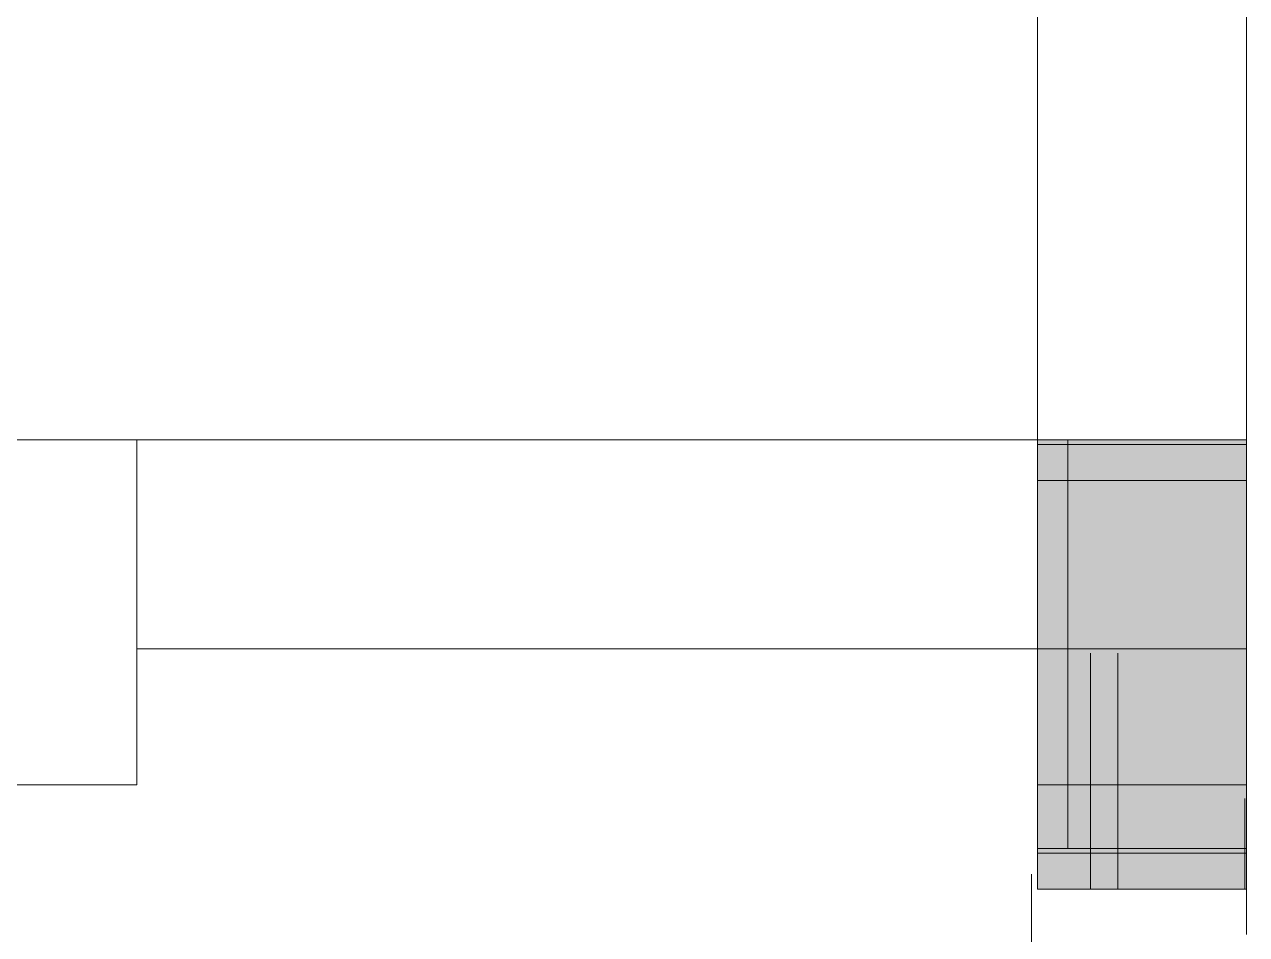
# Model space of a CAD drawing. Header units: metres. Extents: x 191982 to 427160, y -8904 to 80370.
# Drawn here: x 332515 to 333860, y 57497 to 58499 of the extents above; entities that cross this region are included whole.
import ezdxf

# ---------------------------------------------------------------- set-up
doc = ezdxf.new("R2010")
doc.units = ezdxf.units.M
doc.header["$LTSCALE"] = 700
doc.header["$MEASUREMENT"] = 0
doc.layers.add('NEW PLANS', color=7, linetype='Continuous', lineweight=9)

msp = doc.modelspace()

# ---------------------------------------------------------------- hatches: boundary and pattern name
at = {"layer": 'NEW PLANS'}
for points in [[(333629.9035539212, 57821.69229437868), (333629.9035539212, 58041.69229437868), (333859.9035538616, 58041.69229437868), (333859.9035538616, 57821.69229437868)], [(333629.9035539212, 57821.69229437868), (333629.9035539212, 58041.69229437868), (333859.9035538616, 58041.69229437868), (333859.9035538616, 57821.69229437868)], [(333629.9035539212, 57806.69229437821), (333859.9035538616, 57806.69229437821), (333859.9035538616, 58036.69229437821), (333629.9035539212, 58036.69229437821)], [(333859.9035538616, 57806.69229437821), (333629.9035539212, 57806.69229437821), (333629.9035539212, 58036.69229437798), (333859.9035538616, 58036.69229437798)], [(333859.9035538616, 57806.69229437821), (333629.9035539212, 57806.69229437821), (333629.9035539212, 58036.69229437798), (333859.9035538616, 58036.69229437798)], [(333859.9035538616, 57806.69229437821), (333629.9035539212, 57806.69229437821), (333629.9035539212, 58036.69229437821), (333859.9035538616, 58036.69229437821)], [(333859.9035538616, 57816.69229437821), (333859.9035538616, 58036.69229437821), (333629.9035539212, 58036.69229437821), (333629.9035539212, 57816.69229437821)], [(333859.9035538616, 57816.69229437844), (333859.9035538616, 58036.69229437821), (333629.9035539212, 58036.69229437821), (333629.9035539212, 57816.69229437844)], [(333859.9035538616, 57806.69229437798), (333629.9035539212, 57806.69229437798), (333629.9035539212, 58036.69229437775), (333859.9035538616, 58036.69229437775)], [(333859.9035538616, 57806.69229437798), (333629.9035539212, 57806.69229437798), (333629.9035539212, 58036.69229437798), (333859.9035538616, 58036.69229437798)], [(333859.9035538616, 57816.69229437821), (333859.9035538616, 58036.69229437798), (333629.9035539212, 58036.69229437798), (333629.9035539212, 57816.69229437821)], [(333859.9035538616, 57816.69229437821), (333859.9035538616, 58036.69229437798), (333629.9035539212, 58036.69229437798), (333629.9035539212, 57816.69229437821)], [(333629.9035539212, 57806.69229437821), (333859.9035538616, 57806.69229437821), (333859.9035538616, 58036.69229437843), (333629.9035539212, 58036.69229437843)], [(333859.9035538616, 57806.69229437821), (333629.9035539212, 57806.69229437821), (333629.9035539212, 58036.69229437798), (333859.9035538616, 58036.69229437798)], [(333859.9035538616, 57806.69229437821), (333629.9035539212, 57806.69229437821), (333629.9035539212, 58036.69229437798), (333859.9035538616, 58036.69229437798)], [(333859.9035538616, 57806.69229437821), (333629.9035539212, 57806.69229437821), (333629.9035539212, 58036.69229437843), (333859.9035538616, 58036.69229437843)], [(333859.9035538616, 57816.69229437844), (333859.9035538616, 58036.69229437843), (333629.9035539212, 58036.69229437843), (333629.9035539212, 57816.69229437844)], [(333859.9035538616, 57816.69229437844), (333859.9035538616, 58036.69229437843), (333629.9035539212, 58036.69229437843), (333629.9035539212, 57816.69229437844)], [(333859.9035538616, 57806.69229437798), (333629.9035539212, 57806.69229437798), (333629.9035539212, 58036.69229437798), (333859.9035538616, 58036.69229437798)], [(333859.9035538616, 57806.69229437798), (333629.9035539212, 57806.69229437798), (333629.9035539212, 58036.69229437798), (333859.9035538616, 58036.69229437798)], [(333859.9035538616, 57816.69229437821), (333859.9035538616, 58036.69229437798), (333629.9035539212, 58036.69229437798), (333629.9035539212, 57816.69229437821)], [(333859.9035538616, 57816.69229437821), (333859.9035538616, 58036.69229437798), (333629.9035539212, 58036.69229437798), (333629.9035539212, 57816.69229437821)], [(333629.9035539212, 57766.92291307393), (333859.9035538616, 57766.92291307393), (333859.9035538616, 57996.92291307393), (333629.9035539212, 57996.92291307393)], [(333629.9035539212, 57766.92291307416), (333859.9035538616, 57766.92291307416), (333859.9035538616, 57996.92291307393), (333629.9035539212, 57996.92291307393)], [(333629.9035539212, 57766.92291307393), (333859.9035538616, 57766.92291307393), (333859.9035538616, 57996.92291307393), (333629.9035539212, 57996.92291307393)], [(333629.9035539212, 57766.92291307416), (333859.9035538616, 57766.92291307416), (333859.9035538616, 57996.92291307393), (333629.9035539212, 57996.92291307393)], [(333629.9035539212, 57821.69229437868), (333859.9035538616, 57821.69229437868), (333859.9035538616, 57591.69229437868), (333629.9035539212, 57591.69229437868)], [(333629.9035539212, 57821.69229437868), (333859.9035538616, 57821.69229437868), (333859.9035538616, 57591.69229437868), (333629.9035539212, 57591.69229437868)], [(333859.9035538616, 57816.69229437821), (333629.9035539212, 57816.69229437821), (333629.9035539212, 57586.69229437843), (333859.9035538616, 57586.69229437843)], [(333859.9035538616, 57816.69229437844), (333629.9035539212, 57816.69229437844), (333629.9035539212, 57586.69229437843), (333859.9035538616, 57586.69229437843)], [(333859.9035538616, 57816.69229437821), (333629.9035539212, 57816.69229437821), (333629.9035539212, 57586.69229437821), (333859.9035538616, 57586.69229437821)], [(333859.9035538616, 57816.69229437821), (333629.9035539212, 57816.69229437821), (333629.9035539212, 57586.69229437821), (333859.9035538616, 57586.69229437821)], [(333859.9035538616, 57816.69229437844), (333629.9035539212, 57816.69229437844), (333629.9035539212, 57586.69229437843), (333859.9035538616, 57586.69229437843)], [(333859.9035538616, 57816.69229437844), (333629.9035539212, 57816.69229437844), (333629.9035539212, 57586.69229437843), (333859.9035538616, 57586.69229437843)], [(333859.9035538616, 57816.69229437821), (333629.9035539212, 57816.69229437821), (333629.9035539212, 57586.69229437821), (333859.9035538616, 57586.69229437821)], [(333859.9035538616, 57816.69229437821), (333629.9035539212, 57816.69229437821), (333629.9035539212, 57586.69229437821), (333859.9035538616, 57586.69229437821)], [(333629.9035539212, 57806.69229437821), (333629.9035539212, 57586.69229437821), (333859.9035538616, 57586.69229437821), (333859.9035538616, 57806.69229437821)], [(333859.9035538616, 57586.69229437821), (333629.9035539212, 57586.69229437821), (333629.9035539212, 57806.69229437821), (333859.9035538616, 57806.69229437821)], [(333859.9035538616, 57586.69229437821), (333629.9035539212, 57586.69229437821), (333629.9035539212, 57806.69229437821), (333859.9035538616, 57806.69229437821)], [(333859.9035538616, 57586.69229437843), (333629.9035539212, 57586.69229437843), (333629.9035539212, 57806.69229437821), (333859.9035538616, 57806.69229437821)], [(333859.9035538616, 57586.69229437798), (333629.9035539212, 57586.69229437798), (333629.9035539212, 57806.69229437798), (333859.9035538616, 57806.69229437798)], [(333859.9035538616, 57586.69229437821), (333629.9035539212, 57586.69229437821), (333629.9035539212, 57806.69229437798), (333859.9035538616, 57806.69229437798)], [(333629.9035539212, 57806.69229437821), (333629.9035539212, 57586.69229437821), (333859.9035538616, 57586.69229437821), (333859.9035538616, 57806.69229437821)], [(333859.9035538616, 57586.69229437821), (333629.9035539212, 57586.69229437821), (333629.9035539212, 57806.69229437821), (333859.9035538616, 57806.69229437821)], [(333859.9035538616, 57586.69229437821), (333629.9035539212, 57586.69229437821), (333629.9035539212, 57806.69229437821), (333859.9035538616, 57806.69229437821)], [(333859.9035538616, 57586.69229437843), (333629.9035539212, 57586.69229437843), (333629.9035539212, 57806.69229437821), (333859.9035538616, 57806.69229437821)], [(333859.9035538616, 57586.69229437798), (333629.9035539212, 57586.69229437798), (333629.9035539212, 57806.69229437798), (333859.9035538616, 57806.69229437798)], [(333859.9035538616, 57586.69229437821), (333629.9035539212, 57586.69229437821), (333629.9035539212, 57806.69229437798), (333859.9035538616, 57806.69229437798)], [(333629.9035539212, 57766.92291307393), (333629.9035539212, 57546.92291307393), (333859.9035538616, 57546.92291307393), (333859.9035538616, 57766.92291307393)], [(333629.9035539212, 57766.92291307416), (333629.9035539212, 57546.92291307393), (333859.9035538616, 57546.92291307393), (333859.9035538616, 57766.92291307416)], [(333629.9035539212, 57766.92291307393), (333629.9035539212, 57546.92291307393), (333859.9035538616, 57546.92291307393), (333859.9035538616, 57766.92291307393)], [(333629.9035539212, 57766.92291307416), (333629.9035539212, 57546.92291307393), (333859.9035538616, 57546.92291307393), (333859.9035538616, 57766.92291307416)]]:
    msp.add_hatch(color=256, dxfattribs=at).paths.add_polyline_path(points)

# ---------------------------------------------------------------- linework, layer by layer
for p, q in [((333629.9035539212, 60041.69229437798), (333629.9035539212, 57546.92291307393)), ((333629.9035539212, 60041.69229437798), (333629.9035539212, 57546.92291307393)), ((333859.9035538616, 59811.69229437798), (333859.9035538616, 57496.92291307393)), ((333859.9035538616, 59811.69229437798), (333859.9035538616, 57496.92291307393)), ((333629.9035539212, 58041.69229437821), (330399.9035538616, 58041.69229437798)), ((332638.2314312639, 58041.69229437821), (332638.2314312639, 57661.69229437821)), ((333859.9035538616, 58041.69229437868), (333629.9035539212, 58041.69229437868)), ((333859.9035538616, 58041.69229437868), (333629.9035539212, 58041.69229437868)), ((333859.9035538616, 58041.69229437868), (333629.9035539212, 58041.69229437868)), ((333859.9035538616, 58041.69229437868), (333629.9035539212, 58041.69229437868)), ((333663.2150634112, 58041.69229437868), (333663.2150634112, 57591.69229437868)), ((333663.2150634112, 58041.69229437868), (333663.2150634112, 57591.69229437868)), ((333663.2150634112, 57591.69229437844), (333663.2150634112, 58041.69229437844)), ((333663.2150634112, 57591.69229437844), (333663.2150634112, 58041.69229437844)), ((333663.2150634112, 57591.69229437844), (333663.2150634112, 58041.69229437844)), ((333663.2150634112, 57591.69229437844), (333663.2150634112, 58041.69229437844)), ((333663.2150634112, 57591.69229437844), (333663.2150634112, 58041.69229437844)), ((333663.2150634112, 57591.69229437844), (333663.2150634112, 58041.69229437844)), ((333663.2150634112, 57591.69229437844), (333663.2150634112, 58041.69229437844)), ((333663.2150634112, 57591.69229437844), (333663.2150634112, 58041.69229437844)), ((333663.2150634112, 57591.69229437844), (333663.2150634112, 58041.69229437844)), ((333663.2150634112, 57591.69229437868), (333663.2150634112, 58041.69229437868)), ((333663.2150634112, 57591.69229437868), (333663.2150634112, 58041.69229437868)), ((333663.2150634112, 57591.69229437821), (333663.2150634112, 58041.69229437821)), ((333663.2150634112, 57591.69229437821), (333663.2150634112, 58041.69229437821)), ((333663.2150634112, 57591.69229437821), (333663.2150634112, 58041.69229437821)), ((333663.2150634112, 57591.69229437821), (333663.2150634112, 58041.69229437821)), ((333663.2150634112, 57591.69229437844), (333663.2150634112, 58041.69229437844)), ((333663.2150634112, 57591.69229437844), (333663.2150634112, 58041.69229437844)), ((333663.2150634112, 58041.69229437868), (333663.2150634112, 57591.69229437868)), ((333663.2150634112, 58041.69229437868), (333663.2150634112, 57591.69229437868)), ((333663.2150634112, 57591.69229437844), (333663.2150634112, 58041.69229437844)), ((333663.2150634112, 57591.69229437844), (333663.2150634112, 58041.69229437844)), ((333663.2150634112, 57591.69229437844), (333663.2150634112, 58041.69229437844)), ((333663.2150634112, 57591.69229437844), (333663.2150634112, 58041.69229437844)), ((333663.2150634112, 57591.69229437844), (333663.2150634112, 58041.69229437844)), ((333663.2150634112, 57591.69229437844), (333663.2150634112, 58041.69229437844)), ((333663.2150634112, 57591.69229437844), (333663.2150634112, 58041.69229437844)), ((333663.2150634112, 57591.69229437844), (333663.2150634112, 58041.69229437844)), ((333663.2150634112, 57591.69229437844), (333663.2150634112, 58041.69229437844)), ((333663.2150634112, 57591.69229437868), (333663.2150634112, 58041.69229437868)), ((333663.2150634112, 57591.69229437868), (333663.2150634112, 58041.69229437868)), ((333663.2150634112, 57591.69229437821), (333663.2150634112, 58041.69229437821)), ((333663.2150634112, 57591.69229437821), (333663.2150634112, 58041.69229437821)), ((333663.2150634112, 57591.69229437821), (333663.2150634112, 58041.69229437821)), ((333663.2150634112, 57591.69229437821), (333663.2150634112, 58041.69229437821)), ((333663.2150634112, 57591.69229437844), (333663.2150634112, 58041.69229437844)), ((333663.2150634112, 57591.69229437844), (333663.2150634112, 58041.69229437844)), ((333629.9035539212, 58036.69229437821), (333629.9035539212, 57586.69229437821)), ((333629.9035539212, 58036.69229437821), (333629.9035539212, 57586.69229437821)), ((333629.9035539212, 57586.69229437821), (333629.9035539212, 58036.69229437798)), ((333629.9035539212, 57586.69229437821), (333629.9035539212, 58036.69229437798)), ((333629.9035539212, 57586.69229437821), (333629.9035539212, 58036.69229437798)), ((333629.9035539212, 57586.69229437821), (333629.9035539212, 58036.69229437798)), ((333629.9035539212, 57586.69229437821), (333629.9035539212, 58036.69229437798)), ((333629.9035539212, 57586.69229437821), (333629.9035539212, 58036.69229437798)), ((333629.9035539212, 57586.69229437821), (333629.9035539212, 58036.69229437798)), ((333629.9035539212, 57586.69229437821), (333629.9035539212, 58036.69229437798)), ((333629.9035539212, 57586.69229437821), (333629.9035539212, 58036.69229437798)), ((333629.9035539212, 57586.69229437843), (333629.9035539212, 58036.69229437821)), ((333629.9035539212, 57586.69229437843), (333629.9035539212, 58036.69229437821)), ((333629.9035539212, 58036.69229437821), (333859.9035538616, 58036.69229437821)), ((333629.9035539212, 58036.69229437821), (333859.9035538616, 58036.69229437821)), ((333629.9035539212, 57586.69229437798), (333629.9035539212, 58036.69229437775)), ((333629.9035539212, 57586.69229437798), (333629.9035539212, 58036.69229437775)), ((333629.9035539212, 57586.69229437798), (333629.9035539212, 58036.69229437775)), ((333629.9035539212, 57586.69229437798), (333629.9035539212, 58036.69229437775)), ((333629.9035539212, 57586.69229437821), (333629.9035539212, 58036.69229437798)), ((333629.9035539212, 57586.69229437821), (333629.9035539212, 58036.69229437798)), ((333629.9035539212, 58036.69229437798), (333859.9035538616, 58036.69229437798)), ((333629.9035539212, 58036.69229437798), (333859.9035538616, 58036.69229437798)), ((333629.9035539212, 58036.69229437843), (333629.9035539212, 57586.69229437821)), ((333629.9035539212, 58036.69229437843), (333629.9035539212, 57586.69229437821)), ((333629.9035539212, 57586.69229437821), (333629.9035539212, 58036.69229437798)), ((333629.9035539212, 57586.69229437821), (333629.9035539212, 58036.69229437798)), ((333629.9035539212, 57586.69229437821), (333629.9035539212, 58036.69229437798)), ((333629.9035539212, 57586.69229437821), (333629.9035539212, 58036.69229437798)), ((333629.9035539212, 57586.69229437821), (333629.9035539212, 58036.69229437798)), ((333629.9035539212, 57586.69229437821), (333629.9035539212, 58036.69229437798)), ((333629.9035539212, 57586.69229437821), (333629.9035539212, 58036.69229437798)), ((333629.9035539212, 57586.69229437821), (333629.9035539212, 58036.69229437798)), ((333629.9035539212, 57586.69229437821), (333629.9035539212, 58036.69229437798)), ((333629.9035539212, 57586.69229437843), (333629.9035539212, 58036.69229437843)), ((333629.9035539212, 57586.69229437843), (333629.9035539212, 58036.69229437843)), ((333629.9035539212, 58036.69229437843), (333859.9035538616, 58036.69229437843)), ((333629.9035539212, 58036.69229437843), (333859.9035538616, 58036.69229437843)), ((333629.9035539212, 57586.69229437798), (333629.9035539212, 58036.69229437798)), ((333629.9035539212, 57586.69229437798), (333629.9035539212, 58036.69229437798)), ((333629.9035539212, 57586.69229437798), (333629.9035539212, 58036.69229437798)), ((333629.9035539212, 57586.69229437798), (333629.9035539212, 58036.69229437798)), ((333629.9035539212, 57586.69229437821), (333629.9035539212, 58036.69229437798)), ((333629.9035539212, 57586.69229437821), (333629.9035539212, 58036.69229437798)), ((333629.9035539212, 58036.69229437798), (333859.9035538616, 58036.69229437798)), ((333629.9035539212, 58036.69229437798), (333859.9035538616, 58036.69229437798)), ((333859.9035538616, 58036.69229437821), (333859.9035538616, 57586.69229437821)), ((333859.9035538616, 58036.69229437821), (333859.9035538616, 57586.69229437821)), ((333859.9035538616, 57586.69229437821), (333859.9035538616, 58036.69229437798)), ((333859.9035538616, 57586.69229437821), (333859.9035538616, 58036.69229437798)), ((333859.9035538616, 57586.69229437821), (333859.9035538616, 58036.69229437798)), ((333859.9035538616, 57586.69229437821), (333859.9035538616, 58036.69229437798)), ((333859.9035538616, 57586.69229437821), (333859.9035538616, 58036.69229437798)), ((333859.9035538616, 57586.69229437821), (333859.9035538616, 58036.69229437798)), ((333859.9035538616, 57586.69229437821), (333859.9035538616, 58036.69229437798)), ((333859.9035538616, 57586.69229437821), (333859.9035538616, 58036.69229437798)), ((333859.9035538616, 57586.69229437821), (333859.9035538616, 58036.69229437798)), ((333859.9035538616, 58036.69229437798), (333859.9035538616, 57586.69229437821)), ((333859.9035538616, 57586.69229437843), (333859.9035538616, 58036.69229437821)), ((333859.9035538616, 57586.69229437843), (333859.9035538616, 58036.69229437821)), ((333859.9035538616, 57586.69229437798), (333859.9035538616, 58036.69229437775)), ((333859.9035538616, 57586.69229437798), (333859.9035538616, 58036.69229437775)), ((333859.9035538616, 57586.69229437798), (333859.9035538616, 58036.69229437775)), ((333859.9035538616, 57586.69229437798), (333859.9035538616, 58036.69229437775)), ((333859.9035538616, 58036.69229437775), (333859.9035538616, 57586.69229437798)), ((333859.9035538616, 57586.69229437821), (333859.9035538616, 58036.69229437798)), ((333859.9035538616, 57586.69229437821), (333859.9035538616, 58036.69229437798)), ((333859.9035538616, 57846.46167568224), (333859.9035538616, 58036.69229437775)), ((333859.9035538616, 58036.69229437843), (333859.9035538616, 57586.69229437821)), ((333859.9035538616, 58036.69229437843), (333859.9035538616, 57586.69229437821)), ((333859.9035538616, 57586.69229437821), (333859.9035538616, 58036.69229437798)), ((333859.9035538616, 57586.69229437821), (333859.9035538616, 58036.69229437798)), ((333859.9035538616, 57586.69229437821), (333859.9035538616, 58036.69229437798)), ((333859.9035538616, 57586.69229437821), (333859.9035538616, 58036.69229437798)), ((333859.9035538616, 57586.69229437821), (333859.9035538616, 58036.69229437798)), ((333859.9035538616, 57586.69229437821), (333859.9035538616, 58036.69229437798)), ((333859.9035538616, 57586.69229437821), (333859.9035538616, 58036.69229437798)), ((333859.9035538616, 57586.69229437821), (333859.9035538616, 58036.69229437798)), ((333859.9035538616, 57586.69229437821), (333859.9035538616, 58036.69229437798)), ((333859.9035538616, 58036.69229437798), (333859.9035538616, 57586.69229437821)), ((333859.9035538616, 57586.69229437843), (333859.9035538616, 58036.69229437843)), ((333859.9035538616, 57586.69229437843), (333859.9035538616, 58036.69229437843)), ((333859.9035538616, 57586.69229437798), (333859.9035538616, 58036.69229437798)), ((333859.9035538616, 57586.69229437798), (333859.9035538616, 58036.69229437798)), ((333859.9035538616, 57586.69229437798), (333859.9035538616, 58036.69229437798)), ((333859.9035538616, 57586.69229437798), (333859.9035538616, 58036.69229437798)), ((333859.9035538616, 58036.69229437798), (333859.9035538616, 57586.69229437798)), ((333859.9035538616, 57586.69229437821), (333859.9035538616, 58036.69229437798)), ((333859.9035538616, 57586.69229437821), (333859.9035538616, 58036.69229437798)), ((333859.9035538616, 57846.46167568224), (333859.9035538616, 58036.69229437798)), ((333859.9035538616, 57598.63923831531), (333859.9035538616, 57941.57698503011)), ((333859.9035538616, 57598.63923831531), (333859.9035538616, 57941.57698503011)), ((332638.2314312639, 57811.69229437821), (333859.9035538616, 57811.69229437821)), ((333688.2330169263, 57546.92291307393), (333688.2330169263, 57806.69229437821)), ((333688.2330169263, 57546.92291307393), (333688.2330169263, 57806.69229437821)), ((333718.2330168667, 57546.92291307393), (333718.2330168667, 57806.69229437821)), ((333718.2330168667, 57546.92291307393), (333718.2330168667, 57806.69229437821)), ((333859.9035538616, 57546.92291307393), (333859.9035538616, 57776.92291307394)), ((333859.9035538616, 57546.92291307393), (333859.9035538616, 57776.92291307417)), ((331638.2314312639, 57661.69229437844), (332638.2314312639, 57661.69229437821)), ((333629.9035539212, 57661.69229437821), (333859.9035538616, 57661.69229437821)), ((333629.9035539212, 57661.69229437821), (333859.9035538616, 57661.69229437844)), ((333858.1456816974, 57646.92291307394), (333858.1456816974, 57546.92291307393)), ((333858.1456816974, 57646.92291307394), (333858.1456816974, 57546.92291307393)), ((333858.1456816974, 57646.92291307394), (333858.1456816974, 57546.92291307393)), ((333858.1456816974, 57646.92291307394), (333858.1456816974, 57546.92291307393)), ((333623.2679307642, 57563.34148348463), (333623.2679307642, 57011.69229437799)), ((333623.2679307642, 57563.34148348463), (333623.2679307642, 57011.69229437821)), ((333629.9035539212, 57546.92291307393), (333859.9035538616, 57546.92291307393)), ((333629.9035539212, 57546.92291307393), (333859.9035538616, 57546.92291307393)), ((333859.9035538616, 57496.92291307371), (333859.9035538616, 57546.92291307393)), ((333859.9035538616, 57546.92291307393), (333859.9035538616, 57496.92291307393)), ((333859.9035538616, 57496.92291307371), (333859.9035538616, 57546.92291307393)), ((333859.9035538616, 57546.92291307393), (333859.9035538616, 57496.92291307393))]:
    msp.add_line(p, q, dxfattribs=at)
for points in [[(333859.9035538616, 57591.69229437868), (333629.9035539212, 57591.69229437868), (333629.9035539212, 58041.69229437868), (333859.9035538616, 58041.69229437868)], [(333859.9035538616, 57591.69229437868), (333629.9035539212, 57591.69229437868), (333629.9035539212, 58041.69229437868), (333859.9035538616, 58041.69229437868)], [(333859.9035538616, 58036.69229437821), (333629.9035539212, 58036.69229437821), (333629.9035539212, 57586.69229437821), (333859.9035538616, 57586.69229437821)], [(333629.9035539212, 58036.69229437798), (333859.9035538616, 58036.69229437798), (333859.9035538616, 57586.69229437821), (333629.9035539212, 57586.69229437821)], [(333629.9035539212, 58036.69229437798), (333859.9035538616, 58036.69229437798), (333859.9035538616, 57586.69229437821), (333629.9035539212, 57586.69229437821)], [(333629.9035539212, 58036.69229437821), (333859.9035538616, 58036.69229437821), (333859.9035538616, 57586.69229437843), (333629.9035539212, 57586.69229437843)], [(333629.9035539212, 57586.69229437843), (333859.9035538616, 57586.69229437843), (333859.9035538616, 58036.69229437821), (333629.9035539212, 58036.69229437821)], [(333629.9035539212, 57586.69229437843), (333859.9035538616, 57586.69229437843), (333859.9035538616, 58036.69229437821), (333629.9035539212, 58036.69229437821)], [(333629.9035539212, 58036.69229437775), (333859.9035538616, 58036.69229437775), (333859.9035538616, 57586.69229437798), (333629.9035539212, 57586.69229437798)], [(333629.9035539212, 58036.69229437798), (333859.9035538616, 58036.69229437798), (333859.9035538616, 57586.69229437821), (333629.9035539212, 57586.69229437821)], [(333629.9035539212, 57586.69229437821), (333859.9035538616, 57586.69229437821), (333859.9035538616, 58036.69229437798), (333629.9035539212, 58036.69229437798)], [(333629.9035539212, 57586.69229437821), (333859.9035538616, 57586.69229437821), (333859.9035538616, 58036.69229437798), (333629.9035539212, 58036.69229437798)], [(333859.9035538616, 58036.69229437843), (333629.9035539212, 58036.69229437843), (333629.9035539212, 57586.69229437821), (333859.9035538616, 57586.69229437821)], [(333629.9035539212, 58036.69229437798), (333859.9035538616, 58036.69229437798), (333859.9035538616, 57586.69229437821), (333629.9035539212, 57586.69229437821)], [(333629.9035539212, 58036.69229437798), (333859.9035538616, 58036.69229437798), (333859.9035538616, 57586.69229437821), (333629.9035539212, 57586.69229437821)], [(333629.9035539212, 58036.69229437843), (333859.9035538616, 58036.69229437843), (333859.9035538616, 57586.69229437843), (333629.9035539212, 57586.69229437843)], [(333629.9035539212, 57586.69229437843), (333859.9035538616, 57586.69229437843), (333859.9035538616, 58036.69229437843), (333629.9035539212, 58036.69229437843)], [(333629.9035539212, 57586.69229437843), (333859.9035538616, 57586.69229437843), (333859.9035538616, 58036.69229437843), (333629.9035539212, 58036.69229437843)], [(333629.9035539212, 58036.69229437798), (333859.9035538616, 58036.69229437798), (333859.9035538616, 57586.69229437798), (333629.9035539212, 57586.69229437798)], [(333629.9035539212, 58036.69229437798), (333859.9035538616, 58036.69229437798), (333859.9035538616, 57586.69229437821), (333629.9035539212, 57586.69229437821)], [(333629.9035539212, 57586.69229437821), (333859.9035538616, 57586.69229437821), (333859.9035538616, 58036.69229437798), (333629.9035539212, 58036.69229437798)], [(333629.9035539212, 57586.69229437821), (333859.9035538616, 57586.69229437821), (333859.9035538616, 58036.69229437798), (333629.9035539212, 58036.69229437798)], [(333859.9035538616, 57996.92291307393), (333629.9035539212, 57996.92291307393), (333629.9035539212, 57546.92291307393), (333859.9035538616, 57546.92291307393)], [(333859.9035538616, 57996.92291307393), (333629.9035539212, 57996.92291307393), (333629.9035539212, 57546.92291307393), (333859.9035538616, 57546.92291307393)], [(333859.9035538616, 57996.92291307393), (333629.9035539212, 57996.92291307393), (333629.9035539212, 57546.92291307393), (333859.9035538616, 57546.92291307393)], [(333859.9035538616, 57996.92291307393), (333629.9035539212, 57996.92291307393), (333629.9035539212, 57546.92291307393), (333859.9035538616, 57546.92291307393)]]:
    msp.add_lwpolyline(points, close=True, dxfattribs=at)

doc.saveas('drawing.dxf')
